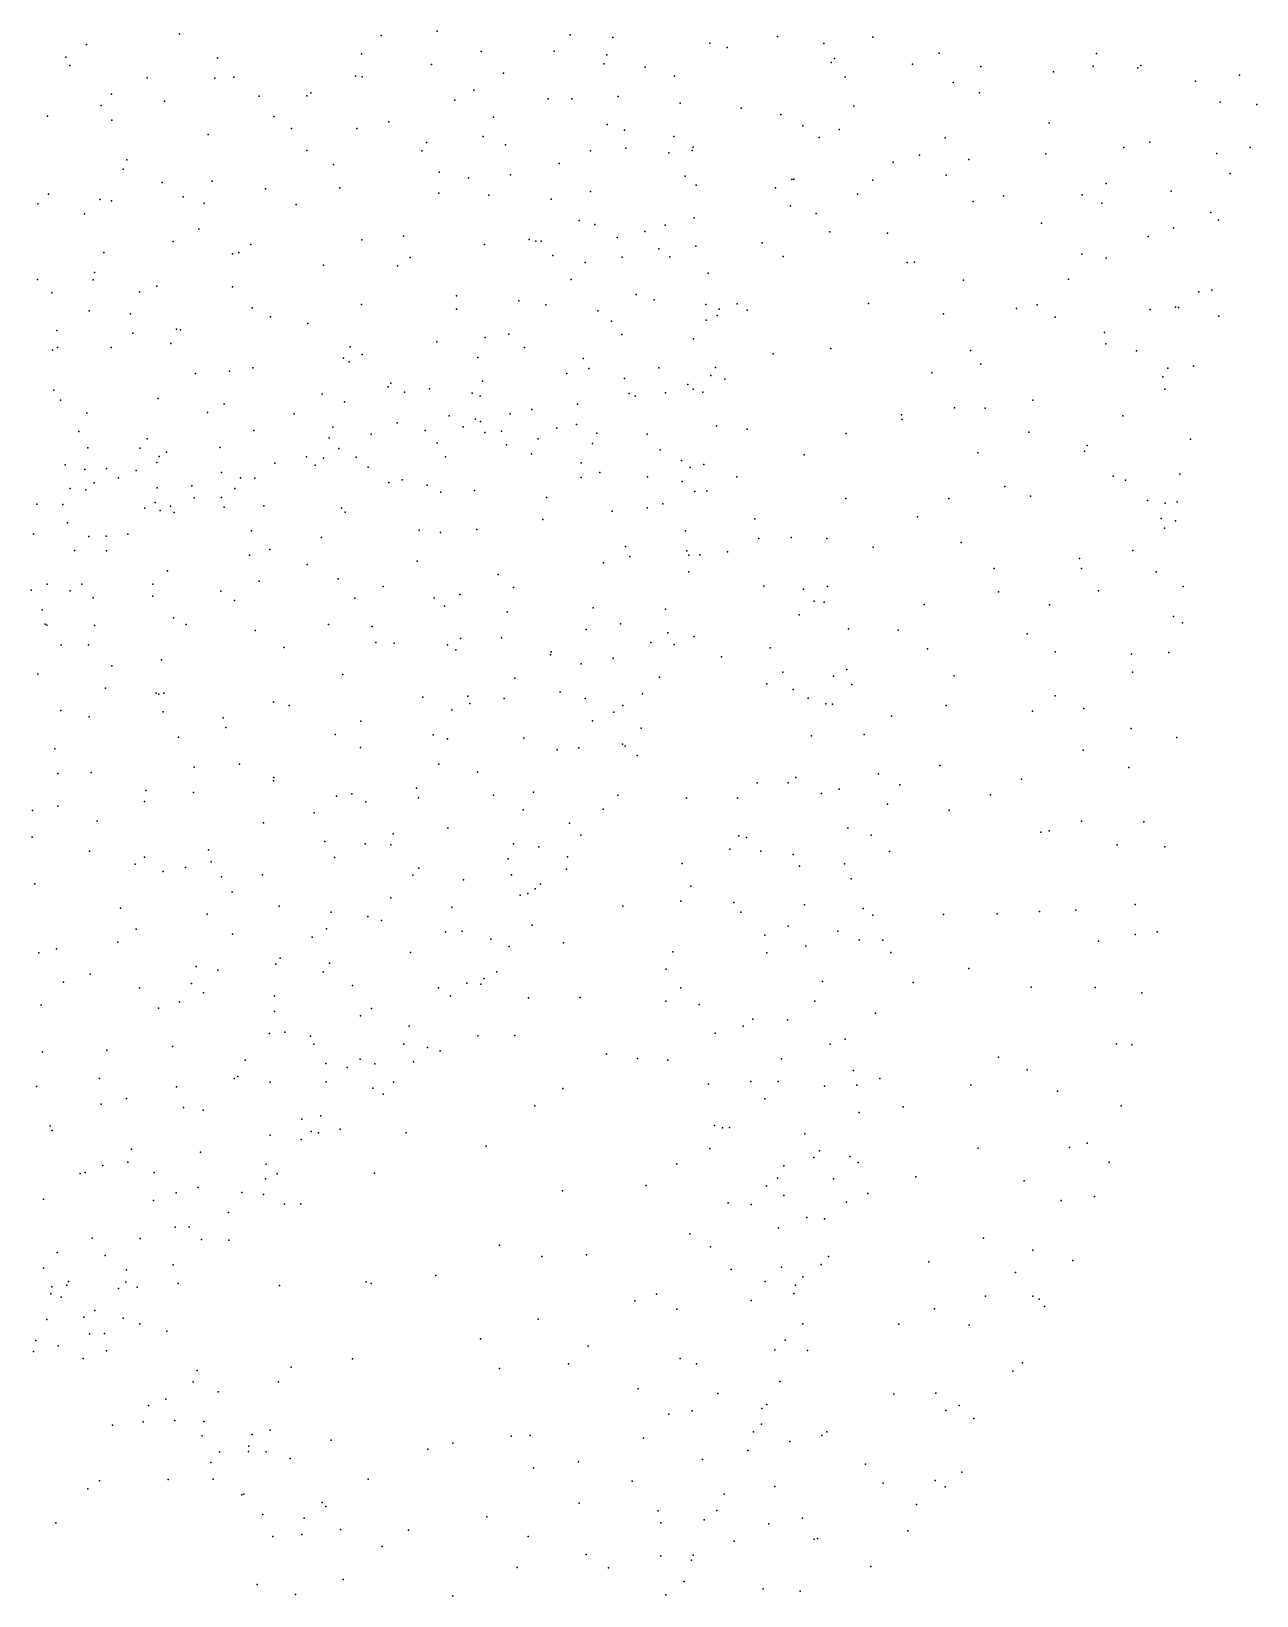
# Model space of a CAD drawing. Header units: metres. Extents: x -24.3 to 24.3, y -27.7 to 27.7.
# Drawn here: x 18.68 to 24.08, y -6.89 to 0 of the extents above; entities that cross this region are included whole.
import ezdxf

# ---------------------------------------------------------------- set-up
doc = ezdxf.new("R2010")
doc.units = ezdxf.units.M

msp = doc.modelspace()

# ---------------------------------------------------------------- linework, layer by layer
for p in [(20.4688, 0.0038, -3.6484), (18.9253, -0.0543, 10.3151), (19.3337, -0.0078, 10.1942), (20.2216, -0.0143, 10.187), (21.0536, -0.0125, 10.4995), (21.2419, -0.0231, 12.0165), (21.6686, -0.0488, -14.3877), (21.7459, -0.0676, -2.7047), (21.9668, -0.0185, -14.01), (22.171, -0.0493, -13.4848), (22.3864, -0.0216, -11.5282), (18.8341, -0.1105, -3.6372), (19.5014, -0.1127, -15.2324), (20.1361, -0.0961, -15.0466), (20.6619, -0.0848, 12.5654), (20.9839, -0.0834, 12.3268), (21.2158, -0.0995, -14.6665), (22.2034, -0.1338, -13.0296), (22.2186, -0.1158, -12.2795), (22.6783, -0.0919, -10.1561), (23.3708, -0.0944, -6.8197), (18.8513, -0.1464, -15.5283), (19.1916, -0.2015, -15.3517), (19.4903, -0.2028, 10.0294), (19.5739, -0.1979, 12.911), (20.1086, -0.1934, 10.0268), (20.1387, -0.1973, -3.9094), (20.4439, -0.1425, -14.9501), (20.7603, -0.1802, -14.8456), (21.2021, -0.1392, -2.9817), (21.3845, -0.1542, 11.7765), (21.5142, -0.194, 11.1801), (22.2647, -0.1976, -11.8829), (22.5613, -0.1415, -2.9702), (22.8629, -0.1506, -3.1464), (23.1824, -0.1748, -7.4033), (23.3562, -0.1503, -3.5943), (23.5527, -0.1575, -6.4962), (23.5673, -0.147, -3.8446), (24.0009, -0.1897, -5.5855), (19.0347, -0.2728, 12.9646), (19.9132, -0.2666, 9.9205), (20.6307, -0.2558, 10.1483), (22.7407, -0.2218, -9.7541), (22.8567, -0.267, -9.1349), (23.8072, -0.2163, -4.2047), (18.9891, -0.3233, -3.8689), (19.2681, -0.3044, 10.0003), (19.6854, -0.2815, 9.9433), (19.8953, -0.2809, 12.8213), (20.5461, -0.2994, 12.5571), (20.9578, -0.2935, 10.2526), (21.0615, -0.294, 12.2246), (21.2651, -0.2836, 10.5547), (21.5383, -0.3125, 11.4547), (21.8073, -0.3349, -14.2167), (22.3025, -0.3262, -11.5142), (23.9156, -0.3086, -5.868), (24.0767, -0.3192, -5.034), (18.7525, -0.3699, 12.9388), (19.0368, -0.3876, 10.0501), (19.7503, -0.3712, -4.044), (20.2561, -0.3953, 12.6675), (20.716, -0.3743, -3.4636), (21.2167, -0.4071, 12.04), (21.9816, -0.3633, -13.9455), (22.0788, -0.4127, -13.5946), (23.1633, -0.3993, -7.8078), (19.4608, -0.4503, -4.0812), (19.8275, -0.4247, -15.0862), (20.1149, -0.4242, 9.8694), (20.6708, -0.4589, 12.4343), (21.2933, -0.4316, -2.9551), (21.5111, -0.4592, 10.7072), (22.1501, -0.4639, -12.1793), (22.2379, -0.4282, -2.9185), (22.7053, -0.4649, -3.1596), (19.8952, -0.5209, 12.6848), (20.4012, -0.5234, -3.77), (20.4223, -0.4866, 9.9255), (20.7698, -0.4963, 10.0292), (21.144, -0.5222, 10.3017), (21.2999, -0.5116, 10.465), (21.4893, -0.531, 11.5396), (21.5908, -0.5206, 11.3337), (21.5951, -0.507, 11.0352), (22.5925, -0.542, -10.4436), (23.1482, -0.536, -3.5312), (23.4915, -0.5078, -6.7567), (23.6058, -0.484, -4.0034), (23.9011, -0.534, -4.5223), (24.0475, -0.5082, -5.3332), (19.0857, -0.6037, 9.8976), (19.1021, -0.562, 12.7894), (20.0122, -0.5828, 9.7267), (20.4773, -0.6169, -14.8015), (21.0054, -0.5786, 10.1306), (22.4764, -0.572, -10.8747), (22.8095, -0.5614, -9.6223), (19.2578, -0.6626, 9.7695), (19.4786, -0.6558, -15.1649), (20.0401, -0.6863, 12.588), (20.6071, -0.6422, -3.5805), (20.791, -0.6288, -14.6969), (21.561, -0.6347, -14.3016), (21.6083, -0.6739, 10.7929), (21.9581, -0.6858, -13.612), (22.0299, -0.6489, -13.2798), (22.0389, -0.6477, -12.8857), (22.387, -0.6518, -11.1514), (22.7093, -0.6303, -10.0246), (23.4133, -0.6665, -3.8299), (23.9594, -0.622, -5.6988), (18.7107, -0.7559, 12.6189), (18.7578, -0.7142, -15.6443), (18.9831, -0.7371, -15.4429), (19.0354, -0.7436, -4.0175), (19.3507, -0.7247, -4.1134), (19.4436, -0.7529, 9.6665), (19.7133, -0.6904, 9.6429), (20.4761, -0.7091, 12.4545), (20.6955, -0.7174, 9.8552), (20.9699, -0.7361, 12.171), (21.1433, -0.7017, -14.5471), (22.3186, -0.7142, -3.0459), (22.828, -0.7465, -3.3635), (22.9619, -0.7205, -9.1656), (23.3082, -0.7159, -7.6754), (23.3956, -0.753, -7.3312), (23.7007, -0.7006, -4.2108), (18.9164, -0.7995, 12.5366), (19.848, -0.7585, -14.9281), (21.6003, -0.8182, 11.299), (22.0245, -0.7652, -12.4198), (22.1372, -0.7988, -11.8904), (23.8747, -0.7947, -5.9469), (19.4196, -0.8672, 12.5313), (21.0939, -0.8301, 10.1174), (21.1629, -0.8465, -3.1061), (21.3832, -0.8782, 11.7283), (21.4725, -0.8498, -2.9758), (22.198, -0.8787, -11.5884), (22.4511, -0.8858, -10.9159), (23.1299, -0.8407, -8.6259), (23.7105, -0.8619, -6.4186), (23.9081, -0.8276, -4.6687), (19.3069, -0.9219, -15.1803), (19.6486, -0.9358, 12.5047), (20.1365, -0.9149, -14.7606), (20.3201, -0.8986, 9.6281), (20.6768, -0.9351, 9.7427), (20.8735, -0.9136, -14.5256), (20.9037, -0.9207, 9.8918), (20.9262, -0.9202, -3.2979), (21.2609, -0.904, 11.9488), (21.4453, -0.9536, -14.212), (21.6073, -0.9432, 10.6614), (21.9, -0.9277, -13.4428), (23.5989, -0.8994, -6.7802), (19.0008, -0.9708, 12.4027), (19.5682, -0.976, -4.088), (19.5949, -0.9709, -14.9478), (19.9678, -1.0264, -3.9832), (20.2938, -1.0297, 12.409), (20.3501, -0.9928, -3.7389), (20.9774, -0.9843, 12.0831), (21.1201, -1.0145, -14.3623), (21.2828, -0.9908, 10.2557), (21.4936, -0.9898, 11.5143), (21.9922, -0.9884, -12.135), (22.5379, -1.0148, -3.2533), (22.5696, -1.013, -10.5825), (23.3068, -0.9782, -8.1079), (23.4147, -0.9949, -7.6577), (18.7092, -1.0895, 9.8682), (18.9542, -1.0902, -15.3809), (18.9601, -1.058, 9.7139), (21.0585, -1.0886, 9.9919), (21.662, -1.0609, 10.8451), (22.7863, -1.0926, -9.9624), (23.2476, -1.0872, -8.4737), (18.7727, -1.1482, 12.2034), (19.1586, -1.1432, 9.5497), (19.2346, -1.1181, -4.0623), (19.567, -1.1209, 9.4161), (20.5532, -1.1618, -14.3662), (21.3445, -1.1557, -3.029), (23.8224, -1.1441, -6.1389), (23.8798, -1.1369, -4.8117), (18.9369, -1.2268, -3.9094), (19.6539, -1.2146, 12.336), (20.1354, -1.1992, 9.4101), (20.5541, -1.22, 12.244), (20.8287, -1.184, -14.2521), (20.9478, -1.2016, 9.8415), (21.1756, -1.2266, 11.9396), (21.4236, -1.1793, 11.6404), (21.6513, -1.1987, 11.1636), (21.7107, -1.2201, -2.996), (21.7899, -1.1966, -12.9206), (21.8332, -1.2239, -12.5979), (22.3671, -1.1953, -11.0799), (22.6979, -1.24, -10.2282), (23.0191, -1.2176, -9.2985), (23.1109, -1.2015, -3.8271), (23.6072, -1.2211, -7.0173), (23.719, -1.2105, -6.4826), (23.7322, -1.2132, -4.5598), (19.1188, -1.2411, -15.1243), (19.3216, -1.3076, 12.2029), (19.7349, -1.2531, -14.5854), (19.8989, -1.283, 9.3424), (21.2362, -1.2727, 10.1098), (21.6523, -1.2689, 10.7237), (21.7015, -1.2481, -13.2968), (23.1888, -1.2549, -8.8109), (23.9107, -1.2501, -5.4308), (18.7947, -1.3137, 9.6794), (19.1288, -1.3255, 12.0989), (19.296, -1.3709, 9.3607), (19.3391, -1.311, -14.8403), (20.4679, -1.3639, -14.1516), (20.6799, -1.3443, -3.4246), (20.7846, -1.3308, 12.0808), (21.2824, -1.3319, -13.9171), (21.5969, -1.351, 10.4985), (23.407, -1.3234, -4.1474), (23.4122, -1.3722, -8.1239), (18.7756, -1.4002, 11.8759), (18.797, -1.3882, -15.4091), (19.0331, -1.3895, 9.4959), (20.056, -1.4355, 9.2925), (20.0858, -1.3859, -14.1994), (20.1388, -1.4198, 12.2167), (20.6477, -1.4322, 9.5461), (20.8531, -1.3885, -13.9997), (21.1119, -1.4371, 9.9282), (21.9473, -1.4164, -11.9944), (22.2021, -1.3927, -11.4168), (22.8164, -1.4025, -3.6764), (23.5472, -1.4035, -7.6097), (19.4047, -1.5031, -14.482), (19.5546, -1.4932, 12.1839), (19.657, -1.479, -14.2609), (20.0819, -1.4519, -3.825), (21.0398, -1.5033, 11.9621), (21.1366, -1.4815, -13.6845), (21.4451, -1.4781, 11.5884), (21.6732, -1.5116, 11.0994), (21.6947, -1.4773, 10.8129), (22.6464, -1.5001, -10.396), (22.8622, -1.4624, -9.7697), (23.686, -1.4804, -6.7821), (23.7991, -1.4705, -6.1918), (18.7818, -1.5772, 9.5488), (20.2524, -1.5622, 9.2952), (20.2642, -1.5464, -13.8307), (20.4345, -1.5709, -3.5025), (20.669, -1.5372, 12.1032), (21.2929, -1.5247, 11.7992), (21.572, -1.5524, 11.3343), (21.596, -1.5717, 10.4526), (21.7352, -1.5279, -12.2225), (23.6635, -1.5183, -4.6852), (23.6723, -1.572, -7.0936), (18.8104, -1.6201, 11.83), (19.2409, -1.6132, 9.2918), (19.5303, -1.6384, 9.2456), (19.9621, -1.5943, -13.7427), (20.0604, -1.6287, 12.1772), (20.3252, -1.5856, 12.1639), (20.6224, -1.5895, -13.6003), (20.6578, -1.6028, -3.2679), (21.0869, -1.6382, -13.173), (21.3133, -1.5921, -2.8909), (21.3409, -1.6032, 10.1128), (21.4741, -1.5881, -12.6007), (21.638, -1.5858, -2.9979), (23.0906, -1.6212, -9.1439), (18.9261, -1.678, 9.4089), (19.4573, -1.6755, -13.9058), (19.8391, -1.6811, 12.1852), (20.2925, -1.7203, -13.2123), (20.521, -1.689, -1.762), (20.637, -1.7041, -1.3139), (20.659, -1.7142, -2.2514), (20.7895, -1.6814, -13.2402), (20.886, -1.6612, -1.6597), (22.5134, -1.6849, -10.7922), (22.5164, -1.7059, -3.6042), (22.7459, -1.6551, -10.1197), (22.8808, -1.6563, -3.8598), (23.4868, -1.6902, -8.1059), (18.8919, -1.759, -3.5788), (19.6613, -1.7547, -13.382), (19.9939, -1.7865, -13.0769), (20.01, -1.7396, -3.7062), (20.1781, -1.7707, 9.2175), (20.4165, -1.7536, 9.3433), (20.5832, -1.7386, 12.119), (20.678, -1.7634, -12.9762), (20.7522, -1.7566, -2.8407), (20.9136, -1.7909, 9.6469), (20.9957, -1.7437, -12.8817), (21.0825, -1.7273, -2.6406), (21.1718, -1.7667, -1.3214), (21.3938, -1.7698, -2.4992), (21.6988, -1.7336, 10.8444), (21.8341, -1.748, -11.8885), (22.2695, -1.767, -11.2659), (23.0729, -1.761, -4.0704), (18.9304, -1.8308, -14.7007), (19.1612, -1.8319, 11.9181), (19.1921, -1.7915, -14.03), (19.2767, -1.8491, -3.6087), (19.5135, -1.8288, -12.9973), (20.0354, -1.8332, -2.0109), (20.4681, -1.8086, -2.7073), (20.7737, -1.8178, 12.0313), (20.8836, -1.8567, -0.9724), (21.1522, -1.8114, 9.9074), (21.4498, -1.8396, -1.5389), (22.8495, -1.8524, -9.8542), (23.3185, -1.8456, -8.671), (23.3298, -1.8204, -4.4278), (23.7853, -1.7924, -5.7934), (18.8308, -1.9049, 11.7016), (18.9175, -1.9255, 9.2842), (19.0136, -1.9224, -13.7655), (19.2344, -1.8954, 9.1942), (19.2449, -1.8694, -13.1555), (19.7536, -1.8983, -3.522), (19.8938, -1.8705, -1.62), (19.9317, -1.9068, -1.2418), (19.969, -1.876, 12.1386), (20.1124, -1.8713, -2.5234), (20.165, -1.9151, -3.0389), (20.5055, -1.87, -12.6819), (21.1022, -1.8969, 11.8942), (21.544, -1.8871, 10.4204), (21.5821, -1.9179, 11.2951), (21.6425, -1.9037, -2.223), (22.0847, -1.8614, -11.5105), (18.9593, -1.9852, -13.3075), (19.0652, -1.9625, -3.2033), (19.1443, -1.93, -12.5747), (19.5192, -1.9393, -12.5584), (19.6024, -1.9622, -1.6234), (19.6664, -1.9645, -2.2914), (20.2564, -1.983, -0.7466), (20.3152, -1.9719, 12.1129), (20.425, -1.9958, 9.3085), (21.1022, -1.9618, -12.2727), (21.1846, -1.9398, -0.9555), (21.3947, -1.9578, 10.1724), (21.5479, -1.9788, -1.2734), (21.7882, -1.9583, -3.0942), (23.4454, -1.9561, -4.6832), (23.4991, -1.9729, -8.2865), (23.7376, -1.9468, -6.821), (18.8528, -2.0091, -12.9901), (18.9222, -2.0155, -11.5762), (19.2363, -2.0073, -12.0982), (19.3887, -1.9983, -3.2049), (19.3993, -2.0504, 9.125), (19.5187, -2.05, -1.2867), (19.5786, -2.0098, -2.7792), (20.4851, -2.0258, -12.4095), (20.6324, -2.0187, 12.0785), (20.9494, -2.0494, 11.9371), (21.6026, -2.0225, 10.6617), (21.6558, -2.0205, 10.9116), (22.2682, -2.0536, -11.1664), (22.722, -2.0532, -10.2121), (22.9685, -2.0013, -9.5457), (23.0815, -2.0435, -4.2937), (23.5964, -2.0621, -5.1898), (18.7068, -2.0786, -14.7805), (18.8209, -2.0797, -14.4015), (19.1814, -2.0967, -2.816), (19.2272, -2.072, -11.7878), (19.2486, -2.1071, -1.8341), (19.2948, -2.0879, -2.2062), (19.3109, -2.1148, -1.516), (19.5315, -2.0923, -12.001), (19.7062, -2.0854, -0.929), (20.047, -2.0962, -12.1767), (20.0643, -2.114, 9.088), (21.2392, -2.1098, 11.7458), (21.3936, -2.0942, -11.972), (21.462, -2.0778, -0.984), (22.5839, -2.1347, -10.5503), (23.6734, -2.0737, -7.6822), (23.7264, -2.068, -6.2461), (18.8415, -2.1609, -2.6646), (19.6514, -2.1956, 9.0554), (20.389, -2.193, -0.4881), (20.484, -2.2029, -12.0712), (20.6434, -2.1902, 9.3841), (20.9343, -2.1463, -12.0997), (21.5623, -2.1961, 11.3296), (21.8668, -2.1434, -2.1225), (23.6558, -2.142, -5.4957), (23.6705, -2.1847, -5.8884), (23.7186, -2.1517, -7.303), (18.691, -2.2107, 11.688), (18.9358, -2.2216, -2.2494), (19.0109, -2.2191, -11.0937), (19.1076, -2.2115, 9.1207), (19.9596, -2.2251, 12.1061), (21.2977, -2.2653, -0.6255), (21.8853, -2.2304, -2.7077), (22.0272, -2.2254, -11.3932), (22.1835, -2.2304, -3.6419), (22.3886, -2.2676, -3.8837), (22.7757, -2.2479, -9.9289), (18.8728, -2.2822, -1.9018), (19.0125, -2.2849, -1.4427), (19.6426, -2.304, -11.703), (19.7314, -2.2791, 12.0579), (20.3804, -2.3294, 12.0823), (21.2017, -2.3369, -11.8201), (21.3172, -2.3088, 10.1303), (21.5674, -2.2849, 10.6601), (21.576, -2.3029, 11.1392), (21.6258, -2.3014, -11.6631), (21.7466, -2.2886, -1.0447), (23.2961, -2.3178, -4.8395), (23.5321, -2.2826, -8.2223), (19.2818, -2.3727, -11.2072), (19.8968, -2.3442, 8.986), (20.0322, -2.4072, -0.2958), (20.7375, -2.3889, 9.4082), (21.577, -2.3773, 10.8818), (22.9216, -2.3624, -9.5037), (23.3058, -2.3617, -8.6534), (23.6337, -2.3761, -7.9466), (18.6819, -2.4575, 11.7104), (18.7517, -2.4315, 9.1495), (18.8533, -2.4601, -10.3885), (18.9047, -2.4317, 11.8406), (19.2174, -2.4317, 9.0189), (19.5161, -2.4617, -0.3315), (19.6848, -2.4182, 8.9808), (20.2315, -2.4416, -11.7252), (20.5687, -2.4763, 12.0749), (20.805, -2.4464, -0.3078), (21.9069, -2.4396, -3.0553), (22.0809, -2.4536, -2.3355), (22.1869, -2.4407, -11.0668), (22.9403, -2.4641, -4.5283), (23.3801, -2.4601, -5.1945), (23.7528, -2.441, -6.9304), (18.7291, -2.5441, -0.9213), (18.9546, -2.4915, -0.688), (19.2168, -2.4838, -0.4605), (19.5772, -2.5034, 12.0695), (20.1063, -2.4921, 9.0436), (20.4552, -2.491, 9.2361), (20.5011, -2.5281, -0.1705), (21.1562, -2.535, 11.7547), (21.4746, -2.5411, 11.3255), (22.1286, -2.5061, -1.8415), (22.1725, -2.5109, -3.8166), (22.612, -2.5207, -4.252), (23.1642, -2.5215, -8.909), (18.7425, -2.6075, 11.8645), (18.7506, -2.6113, -9.9993), (18.9601, -2.6132, 11.948), (19.3074, -2.579, 12.0154), (19.3632, -2.6093, -11.0277), (19.9897, -2.6082, -11.4833), (20.1825, -2.617, -0.1096), (20.7775, -2.5522, -11.6624), (21.2757, -2.6051, 10.1409), (22.0625, -2.566, -2.7635), (23.7103, -2.5735, -6.5169), (23.7499, -2.6012, -7.1925), (19.6672, -2.6354, -11.2818), (20.5717, -2.6705, 9.3034), (20.7522, -2.668, 11.981), (21.125, -2.6313, 9.8797), (21.4839, -2.646, 10.5576), (21.5998, -2.6611, -0.5905), (22.2801, -2.6278, -10.7711), (22.4981, -2.6339, -10.3766), (23.0663, -2.6497, -4.8679), (18.8139, -2.7002, 9.0262), (18.9337, -2.6982, -0.2395), (19.7947, -2.7106, -0.0038), (20.1984, -2.6887, 9.0946), (20.2801, -2.6903, 12.0897), (20.5141, -2.6988, -11.5266), (20.5508, -2.7209, 12.052), (20.9684, -2.7416, 11.8531), (20.9711, -2.7289, -11.4678), (21.4094, -2.6887, -11.4345), (21.5122, -2.6968, 11.009), (21.7207, -2.7509, -11.2477), (21.9351, -2.7117, -3.4328), (22.6274, -2.7161, -10.054), (23.1895, -2.7298, -5.1601), (23.5256, -2.7398, -8.2183), (23.6901, -2.7313, -7.8411), (19.036, -2.79, 8.9383), (19.2558, -2.7647, -10.7353), (21.1031, -2.7815, -0.191), (21.2432, -2.7573, 11.5972), (21.9905, -2.8183, -3.7997), (22.2726, -2.8066, -2.0487), (23.5301, -2.8189, -6.0617), (18.7107, -2.8272, -0.0562), (19.0088, -2.8889, -10.1998), (20.0528, -2.8288, -11.2729), (20.8106, -2.8445, 9.579), (21.448, -2.841, 10.7242), (21.9195, -2.8707, -10.9903), (22.2137, -2.8361, -2.5546), (22.2944, -2.8734, -1.7582), (22.7455, -2.8343, -4.726), (19.2316, -2.9106, 0.2166), (19.2438, -2.9157, 12.0961), (19.266, -2.9115, 8.8845), (19.7475, -2.9508, 8.9413), (20.406, -2.9286, 9.2162), (20.604, -2.9246, -11.3238), (20.6132, -2.9566, 9.4215), (20.7638, -2.9347, 0.0321), (21.0099, -2.9053, 9.7932), (21.1199, -2.9351, 11.689), (21.3728, -2.9138, 11.2028), (22.0364, -2.8943, -1.0152), (22.1014, -2.9325, -3.1112), (22.1798, -2.9584, -10.6547), (22.2094, -2.9591, -1.3508), (23.1895, -2.9227, -5.4208), (18.8112, -2.988, -9.6928), (18.9373, -3.0153, 8.8485), (19.2627, -2.9932, -10.5003), (19.5266, -3.0199, -10.7671), (19.8178, -2.9654, 12.1929), (20.533, -2.9849, 12.0508), (21.246, -2.995, -11.1997), (21.2854, -2.9659, 10.3589), (22.4687, -3.0128, -10.0655), (22.7103, -2.9652, -9.6795), (23.09, -2.9903, -8.9213), (23.3156, -2.9784, -5.752), (19.5386, -3.0617, 8.9213), (20.0194, -3.0938, 8.9962), (20.1333, -3.0338, 0.2516), (20.451, -3.0944, -11.1134), (21.153, -3.0331, 10.1567), (21.3672, -3.0646, -0.2082), (22.1171, -3.0986, -4.364), (22.3485, -3.0927, -2.2279), (23.5242, -3.0661, -6.2801), (18.7856, -3.1567, 0.5569), (19.3296, -3.1053, 12.1751), (20.1319, -3.1509, 12.1661), (20.5148, -3.1124, 0.1942), (20.8496, -3.1087, -11.1168), (20.9972, -3.1609, 0.0494), (21.093, -3.1525, 11.5909), (21.2845, -3.1351, 10.5932), (21.2965, -3.1443, 11.1622), (23.3121, -3.1625, -8.4974), (23.7249, -3.1058, -6.9926), (19.3996, -3.237, 8.8929), (19.599, -3.2237, 12.2268), (20.4758, -3.2234, 9.3682), (21.3486, -3.1855, -10.9921), (22.6819, -3.2297, -9.5341), (18.7993, -3.265, -9.3397), (18.9449, -3.2612, -9.6685), (19.7483, -3.2969, -10.6319), (19.7503, -3.2824, 8.9536), (20.646, -3.2583, 11.9756), (21.8777, -3.3056, -3.7364), (22.0144, -3.3064, -3.4221), (22.0471, -3.283, -0.8353), (22.4121, -3.2668, -9.9177), (23.0416, -3.2898, -5.5583), (23.5132, -3.2391, -8.1173), (19.1868, -3.3392, -9.9783), (19.3954, -3.348, 0.6558), (20.0251, -3.3648, 12.2112), (20.0927, -3.3547, 0.477), (20.3781, -3.3289, 0.3873), (20.3872, -3.3721, 12.0811), (20.717, -3.3607, 9.6708), (20.8929, -3.3466, 9.9029), (21.2647, -3.3603, 0.0194), (21.5663, -3.3734, -0.2249), (21.7915, -3.3736, -10.546), (22.1608, -3.3532, -4.7062), (22.238, -3.3346, -1.2588), (22.506, -3.3149, -5.0175), (22.905, -3.3582, -9.0732), (18.6869, -3.4283, 12.1578), (18.7984, -3.4093, 0.9646), (19.1796, -3.3886, 12.2225), (19.9266, -3.4375, 8.9795), (20.155, -3.3897, 9.1035), (20.8477, -3.4247, 11.7626), (21.1992, -3.4213, 10.868), (22.4511, -3.4005, -2.1313), (22.7229, -3.4257, -5.3665), (18.9713, -3.4745, 12.2117), (19.7047, -3.4822, 12.2322), (20.5155, -3.5062, 9.5206), (21.051, -3.484, 11.443), (22.2761, -3.504, -2.9984), (23.3047, -3.4754, -8.4345), (23.5805, -3.4777, -7.853), (18.6861, -3.5452, -8.7234), (19.9749, -3.565, -10.4956), (20.1515, -3.5747, 12.1503), (20.2654, -3.5789, 9.2915), (20.2756, -3.5309, -10.6211), (20.8046, -3.5748, -10.6436), (21.1011, -3.5363, 11.2132), (21.7963, -3.5387, -4.4851), (21.8306, -3.5469, -0.4861), (22.3792, -3.536, -1.5746), (23.1257, -3.5237, -8.6966), (23.1632, -3.5181, -5.9028), (23.463, -3.5792, -6.3466), (18.9385, -3.6074, 8.7589), (19.1809, -3.6337, 1.0504), (19.4622, -3.601, 8.8754), (20.0165, -3.6346, 9.0746), (20.7807, -3.6409, 11.7143), (20.9164, -3.5879, 10.2203), (21.0425, -3.6318, 10.6268), (21.7568, -3.5979, -4.0635), (21.8935, -3.607, -3.7454), (22.0355, -3.622, -10.0674), (22.4605, -3.6087, -2.4589), (23.6729, -3.588, -6.8986), (19.1385, -3.6643, 12.2502), (19.2628, -3.6964, 8.8501), (19.3607, -3.6795, -9.859), (19.4731, -3.6533, 12.2425), (19.5188, -3.7195, 0.974), (19.6992, -3.7105, -10.1123), (20.3622, -3.712, 9.4458), (20.3877, -3.6823, 12.0135), (20.7956, -3.7109, 10.0622), (21.0386, -3.6863, 11.0671), (21.5467, -3.6613, -0.1019), (22.0633, -3.6726, -5.0064), (22.2621, -3.6625, -1.1993), (18.6977, -3.7511, -8.437), (19.5657, -3.7869, 8.962), (20.5841, -3.7328, 0.5553), (20.9, -3.7727, 10.4342), (20.923, -3.7526, 0.4248), (21.5854, -3.7612, -4.4078), (22.2912, -3.7289, -5.2362), (19.0742, -3.8573, 8.8186), (19.7737, -3.8489, 12.1886), (20.2641, -3.8128, 0.7396), (20.5334, -3.8531, 9.6828), (20.8341, -3.8001, 11.5568), (20.8682, -3.7928, -10.3764), (21.2855, -3.8491, 0.2225), (21.5421, -3.8269, -10.1799), (21.7744, -3.8336, -0.2977), (22.0863, -3.8435, -0.8075), (23.5414, -3.842, -6.6471), (19.456, -3.885, 12.2159), (20.0021, -3.8756, 12.1), (20.1638, -3.8953, -10.1638), (20.224, -3.9125, 9.417), (21.8051, -3.8753, -5.0156), (22.3438, -3.8592, -2.8749), (22.3871, -3.8893, -1.536), (22.6982, -3.8864, -9.2339), (22.9343, -3.8836, -5.8677), (23.1202, -3.8728, -8.6223), (23.2808, -3.8671, -6.2111), (19.1432, -3.9508, -9.2692), (19.5672, -3.9731, 1.1494), (19.9191, -3.9852, 0.988), (19.9813, -3.9496, 9.2036), (20.5053, -3.9619, -10.1317), (20.5785, -3.9592, 11.7176), (20.7046, -3.9938, 0.6591), (20.8872, -3.9323, 10.6793), (21.9106, -3.9771, -3.787), (22.0137, -3.9378, -5.2297), (22.2331, -3.9587, -1.0776), (23.5416, -3.9745, -7.7684), (23.6381, -3.9627, -7.2128), (18.7158, -4.0545, 12.2487), (18.7923, -4.037, -8.4711), (19.0629, -4.0083, 12.2278), (20.3515, -4.0535, 9.6408), (20.7852, -4.0271, 11.1872), (21.0255, -4.0107, -10.1048), (21.5067, -4.0497, -9.9381), (21.9194, -4.0553, -0.4688), (22.0915, -4.0255, -3.49), (22.327, -3.9972, -5.4568), (22.4304, -3.9984, -9.4329), (22.466, -4.0536, -2.1905), (23.3805, -4.0027, -8.1652), (19.4072, -4.1149, -9.4843), (19.5026, -4.1303, 12.1762), (19.7589, -4.1051, 9.1146), (19.7773, -4.0781, 12.1022), (19.9954, -4.0999, -9.8257), (21.4765, -4.1259, -4.8923), (22.809, -4.1239, -9.0385), (18.8231, -4.1844, 8.7514), (18.9415, -4.1484, -8.9729), (19.3876, -4.1898, 9.0058), (19.9663, -4.1387, 11.9971), (20.0957, -4.1988, 9.458), (20.5986, -4.1881, 10.305), (20.6614, -4.1922, 11.0385), (20.6739, -4.1681, 10.6037), (20.7319, -4.139, -9.936), (22.1645, -4.1806, -9.5655), (22.5637, -4.1853, -9.209), (19.1583, -4.2091, 8.8899), (19.3341, -4.2703, 12.1672), (19.4405, -4.231, 1.4594), (19.7526, -4.2446, -9.4843), (20.4746, -4.2094, 9.992), (20.5269, -4.2442, 11.347), (20.8707, -4.2524, 0.6911), (21.0987, -4.2514, -9.8185), (21.4756, -4.2671, -4.4947), (21.541, -4.2085, 0.129), (22.1312, -4.2678, -0.8903), (23.0836, -4.2059, -8.5992), (23.3651, -4.208, -6.4198), (23.5711, -4.2306, -6.9092), (18.7254, -4.2845, -8.6383), (19.2422, -4.2987, -9.2472), (19.7526, -4.3126, 11.9786), (20.131, -4.3325, 9.6714), (20.1789, -4.3001, 11.7342), (21.6228, -4.2827, -5.1467), (22.3985, -4.3198, -2.6594), (19.7307, -4.4092, 9.2015), (19.7977, -4.4043, 1.3479), (20.3451, -4.3776, 11.4491), (21.692, -4.4084, -4.1958), (21.8157, -4.3782, -0.2698), (21.8589, -4.3463, -9.5837), (22.0109, -4.3498, -3.6882), (19.3034, -4.4676, 1.7687), (19.9107, -4.422, 9.4703), (19.9258, -4.4566, 11.7671), (20.322, -4.4572, 10.1319), (20.4256, -4.4712, 10.9458), (20.6472, -4.4203, 0.8855), (20.8106, -4.419, -9.5758), (22.1988, -4.4572, -3.3248), (22.2642, -4.4352, -9.3296), (23.4597, -4.4554, -7.8087), (23.5264, -4.4603, -7.5039), (18.7305, -4.491, 8.7847), (19.0147, -4.4831, -9.0732), (19.6239, -4.5272, 11.8988), (19.9787, -4.5419, 9.7128), (20.1293, -4.5223, 9.8942), (20.195, -4.5428, 11.4123), (20.3648, -4.5341, 1.0997), (20.4822, -4.4864, -9.4687), (21.2147, -4.5012, -9.5686), (21.3513, -4.52, 0.4257), (21.4843, -4.5272, -4.9096), (21.9846, -4.5217, -5.3572), (22.9406, -4.5146, -8.7445), (18.9821, -4.6086, 2.1556), (19.5748, -4.6077, 9.2753), (19.5914, -4.5996, 1.6498), (20.073, -4.5601, 1.2713), (22.3015, -4.5724, -5.5261), (22.4182, -4.6082, -2.3316), (23.0663, -4.5706, -6.1005), (18.7041, -4.6428, 2.4271), (19.321, -4.6443, 9.129), (19.733, -4.6237, 9.4666), (19.9801, -4.6221, 11.5394), (20.1851, -4.6502, 10.361), (20.2313, -4.6769, 10.8452), (20.277, -4.6249, 10.6116), (21.0225, -4.6519, 0.7396), (21.6639, -4.6334, -4.3968), (21.8493, -4.621, -3.9904), (21.9695, -4.621, -9.3841), (22.1733, -4.6416, -1.2136), (22.3158, -4.638, -2.9886), (22.8179, -4.6378, -5.9146), (23.1994, -4.6634, -8.3103), (18.9893, -4.7218, 8.9979), (19.1012, -4.6965, 11.9549), (19.3525, -4.7362, 1.9559), (19.4383, -4.7481, 11.8072), (20.8988, -4.7289, -9.3246), (21.9106, -4.6983, -0.4618), (22.5209, -4.7329, -5.6723), (23.4799, -4.7278, -6.9966), (18.7653, -4.8164, -9.2834), (19.8735, -4.7875, 11.4111), (19.9562, -4.7724, 9.9672), (21.689, -4.8151, -9.3701), (22.3268, -4.7579, -9.1958), (18.7731, -4.8378, 8.9545), (19.7335, -4.8577, 9.7536), (19.8695, -4.8767, 1.5994), (19.9134, -4.8414, -9.0671), (19.9461, -4.8476, 10.2208), (20.0417, -4.8319, 10.8168), (20.3321, -4.8472, 1.2555), (21.7247, -4.8256, -0.0554), (21.7555, -4.824, -5.0929), (22.0874, -4.8523, -3.6036), (19.1231, -4.9192, 11.7672), (19.4266, -4.9318, 9.4914), (20.6851, -4.906, 1.0353), (21.6691, -4.9158, -4.6622), (22.1269, -4.9554, -1.3195), (22.1524, -4.9265, -5.3967), (22.2856, -4.9521, -1.9136), (22.8503, -4.9148, -8.7325), (23.2527, -4.9126, -6.4502), (23.3302, -4.8926, -7.9153), (18.8974, -5.0264, 9.1435), (18.9197, -5.0219, 11.7495), (18.9965, -4.9909, -9.3664), (19.1074, -4.9766, 2.3317), (19.2233, -5.0216, 9.4059), (19.7154, -4.9847, 11.2302), (19.7647, -5.0279, 10.8995), (20.1933, -5.0243, -9.016), (21.5241, -4.9838, 0.2059), (21.9953, -4.9922, -0.889), (22.3219, -4.9782, -2.4742), (23.4271, -4.9764, -7.1924), (19.4165, -5.0877, 11.3731), (19.7131, -5.0493, 10.1736), (21.3895, -5.0798, -9.2444), (21.9184, -5.0802, -4.0679), (21.9665, -5.0472, -5.198), (22.2137, -5.0501, -3.2184), (22.5765, -5.0412, -8.9622), (23.0523, -5.0594, -8.4082), (18.7353, -5.1389, -9.5774), (19.2196, -5.1449, 11.4687), (19.3195, -5.1119, 9.5894), (19.6081, -5.1095, 11.0641), (19.7038, -5.1196, 10.6201), (19.796, -5.1615, 1.7636), (19.868, -5.1602, -9.1008), (21.0203, -5.1035, 0.77), (21.7494, -5.1557, -0.2504), (21.8506, -5.1635, -4.815), (21.9953, -5.1227, -9.2262), (22.2701, -5.152, -2.1946), (22.3643, -5.1143, -5.5322), (23.216, -5.145, -8.0337), (23.3625, -5.1271, -6.9052), (19.5506, -5.1985, 10.2644), (22.0955, -5.2201, -1.5418), (22.1746, -5.2256, -1.8373), (19.3147, -5.2634, -9.4189), (19.3764, -5.2619, 11.1147), (21.581, -5.2922, 0.0503), (21.9719, -5.2656, -1.1553), (18.7952, -5.3738, -9.8037), (18.9495, -5.3109, 11.4419), (19.1612, -5.3127, 11.2531), (19.431, -5.3169, 10.7466), (19.5517, -5.3201, 2.1108), (20.7436, -5.3428, 1.0451), (21.6726, -5.3489, -9.2066), (22.8746, -5.3113, -8.573), (23.0917, -5.3641, -6.3661), (19.0072, -5.3881, 9.655), (19.3069, -5.4294, 10.4519), (20.9294, -5.3921, -9.0447), (21.1268, -5.3841, 0.7074), (21.9849, -5.4394, -4.9168), (22.1592, -5.4268, -2.3267), (22.1911, -5.3913, -2.6493), (22.6338, -5.4162, -8.8145), (23.267, -5.4101, -7.3732), (18.7362, -5.4436, 9.4616), (18.8462, -5.5021, 11.1959), (19.0981, -5.5046, 10.057), (19.1013, -5.4505, 11.0773), (19.3278, -5.511, -9.5892), (20.1559, -5.5043, -9.0717), (20.1781, -5.5106, 1.5294), (20.4622, -5.4754, -9.0052), (21.7627, -5.4497, -0.6707), (21.9124, -5.5022, -4.1919), (22.0789, -5.4814, -1.9563), (23.0147, -5.4621, -8.2898), (18.7684, -5.5562, 9.6815), (18.7717, -5.5258, -12.0112), (18.8135, -5.5718, 2.9047), (18.8381, -5.5177, -13.4348), (19.0652, -5.5331, -12.8147), (19.148, -5.5267, 10.2966), (19.7743, -5.5202, 1.981), (21.435, -5.5573, -9.0938), (22.0395, -5.5548, -3.771), (22.0465, -5.5188, -9.098), (22.883, -5.5671, -6.1712), (23.0915, -5.5662, -7.9692), (23.1188, -5.5793, -6.6624), (18.9609, -5.6291, 10.7985), (21.3391, -5.5868, 0.2639), (21.5238, -5.6241, -0.1037), (21.8514, -5.5859, -1.1921), (22.6586, -5.6219, -5.8353), (23.1426, -5.6128, -7.0665), (18.7505, -5.67, 10.9827), (18.9129, -5.6595, 10.1814), (19.0865, -5.6641, -13.3066), (19.1603, -5.6884, -12.1947), (20.9136, -5.6674, 0.8433), (22.0792, -5.688, -3.1368), (22.5005, -5.6901, -8.8271), (22.8105, -5.6941, -8.4595), (18.7022, -5.7623, 10.7532), (18.7997, -5.7859, -10.5209), (18.9386, -5.7319, -10.2568), (19.0039, -5.731, -11.7136), (19.2781, -5.7212, -12.954), (20.6588, -5.7539, 1.1341), (22.0005, -5.7612, -2.3343), (18.6922, -5.8111, 10.515), (18.9106, -5.8419, -10.9031), (19.0131, -5.8077, 2.8526), (20.0958, -5.8431, -9.1874), (21.1339, -5.7875, -9.0302), (21.5383, -5.8417, -0.5427), (21.9552, -5.8027, -4.6981), (22.0994, -5.8055, -5.0654), (19.4122, -5.894, 2.4888), (19.8263, -5.8801, -9.3808), (20.7437, -5.8846, -9.0199), (21.0465, -5.8651, 0.6059), (21.6105, -5.8646, -9.0519), (23.0036, -5.8971, -7.3013), (23.0452, -5.8602, -7.6358), (19.3949, -5.9447, -12.0082), (19.5048, -5.9875, -13.2312), (19.77, -5.944, 2.1088), (21.3532, -5.9748, -0.1606), (21.9774, -5.9426, -3.2953), (22.6642, -5.9935, -6.1593), (19.1982, -6.0485, -10.5621), (19.2741, -6.0202, -11.3434), (21.7049, -5.9958, -1.5393), (21.8978, -6.0608, -2.6661), (21.9208, -6.0436, -3.8732), (22.4794, -5.9986, -8.6966), (22.7672, -6.0489, -6.4837), (19.174, -6.1206, 2.8034), (19.3132, -6.1145, -10.9761), (19.4418, -6.1184, -10.0429), (21.4884, -6.0857, -0.8953), (21.5907, -6.0716, -1.2636), (21.8963, -6.1297, -4.5967), (22.7077, -6.0709, -8.3386), (22.832, -6.1049, -6.8483), (19.039, -6.1351, -13.8607), (19.4336, -6.1812, -13.6197), (19.6542, -6.1754, -9.7823), (19.7339, -6.1571, -12.6641), (20.7948, -6.1839, 0.7887), (20.8777, -6.1804, -9.0201), (21.3771, -6.1921, -8.9657), (21.8617, -6.1635, -4.268), (22.1624, -6.1804, -8.8264), (22.1844, -6.1646, -5.4315), (19.5104, -6.2517, -11.154), (19.6385, -6.2502, -11.7416), (19.639, -6.2266, -13.4005), (19.7165, -6.2528, -12.0937), (20.0026, -6.2011, -9.3752), (20.4282, -6.2403, -9.0959), (20.5381, -6.214, 1.1429), (21.8359, -6.247, -3.3606), (22.0218, -6.207, -5.1191), (19.4722, -6.2994, -10.4815), (19.8221, -6.2816, -12.9432), (20.8933, -6.3226, 0.4416), (21.091, -6.2962, -0.0518), (21.6369, -6.2867, -1.942), (22.3547, -6.3068, -5.9831), (18.9816, -6.3805, -14.0394), (19.2849, -6.3743, -13.8827), (19.4825, -6.3722, 2.5812), (20.1651, -6.3727, 1.65), (21.3278, -6.3811, -0.9673), (21.9553, -6.4056, -8.7982), (22.4324, -6.3908, -6.2935), (22.6616, -6.3789, -8.024), (22.7056, -6.406, -7.378), (22.7779, -6.3422, -7.6662), (18.9301, -6.4146, 3.0427), (19.6089, -6.4411, -10.8037), (19.6177, -6.4394, -13.6506), (19.9628, -6.475, -12.5003), (21.7315, -6.4384, -3.0022), (19.7019, -6.5276, -11.1059), (19.8827, -6.5437, -13.4457), (19.9787, -6.4937, -9.488), (20.6881, -6.5381, 0.6043), (21.0941, -6.478, -0.4671), (21.4414, -6.5125, -1.6696), (21.7004, -6.5101, -3.6495), (22.0765, -6.5443, -5.8441), (22.5793, -6.4835, -6.9359), (18.7895, -6.5644, -14.1931), (20.0435, -6.5942, -13.0035), (20.3421, -6.5974, 1.3778), (21.4537, -6.5652, -8.8432), (21.6438, -6.5524, -2.7171), (21.9285, -6.5691, -5.5718), (22.541, -6.6004, -7.7882), (19.745, -6.625, -9.8907), (19.8735, -6.6169, 2.1648), (20.2265, -6.6693, -9.2815), (20.8699, -6.6252, -0.0888), (21.7758, -6.6451, -8.7505), (22.1287, -6.6369, -8.577), (22.1434, -6.6344, -6.1443), (21.1247, -6.7048, -1.0538), (21.4538, -6.711, -2.2064), (21.5879, -6.729, -3.8674), (21.5956, -6.708, -4.3554), (20.0542, -6.8152, -13.2624), (20.8213, -6.7615, -8.9808), (21.2227, -6.7635, -1.4795), (22.378, -6.7567, -7.0798), (19.6762, -6.8364, 2.4341), (19.8445, -6.8806, -10.9315), (20.5378, -6.8859, 0.4885), (21.4757, -6.8818, -2.784), (21.5555, -6.8237, -5.1356), (21.9043, -6.8559, -8.538), (22.0663, -6.8659, -6.5343)]:
    msp.add_point(p)

doc.saveas('drawing.dxf')
